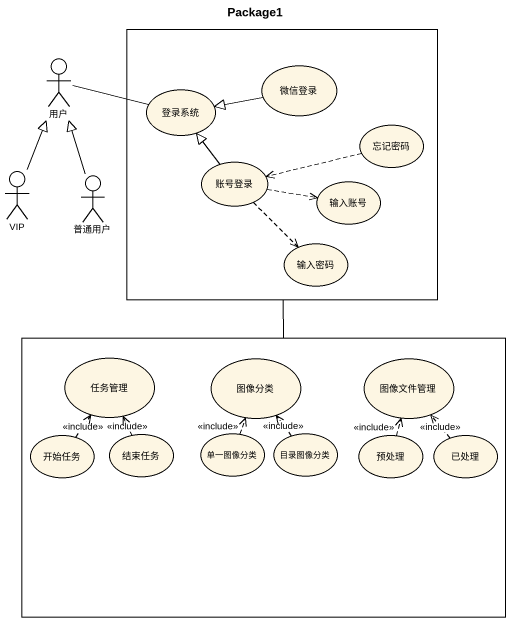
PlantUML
@startuml
title Package1
actor 用户
rectangle " " as rectangle1 {
  usecase 登录系统
  usecase 微信登录
  usecase 忘记密码
  usecase 账号登录
  usecase 输入账号
  usecase 输入密码
}
actor VIP
actor 普通用户
rectangle " " as rectangle2 {
  usecase 任务管理
  usecase 图像分类
  usecase 图像文件管理
  usecase 开始任务
  usecase 结束任务
  usecase 单一图像分类
  usecase 目录图像分类
  usecase 预处理
  usecase 已处理
}
rectangle1 -- rectangle2
登录系统 -left- 用户
微信登录 -left-|> 登录系统
忘记密码 .left.> 账号登录
VIP -up-|> 用户
普通用户 -up-|> 用户
账号登录 -up-|> 登录系统
账号登录 .right.> 输入账号
账号登录 ..> 输入密码
开始任务 .up.> 任务管理 : <<include>>
结束任务 .up.> 任务管理 : <<include>>
单一图像分类 .up.> 图像分类 : <<include>>
目录图像分类 .up.> 图像分类 : <<include>>
预处理 .up.> 图像文件管理 : <<include>>
已处理 .up.> 图像文件管理 : <<include>>
@enduml
